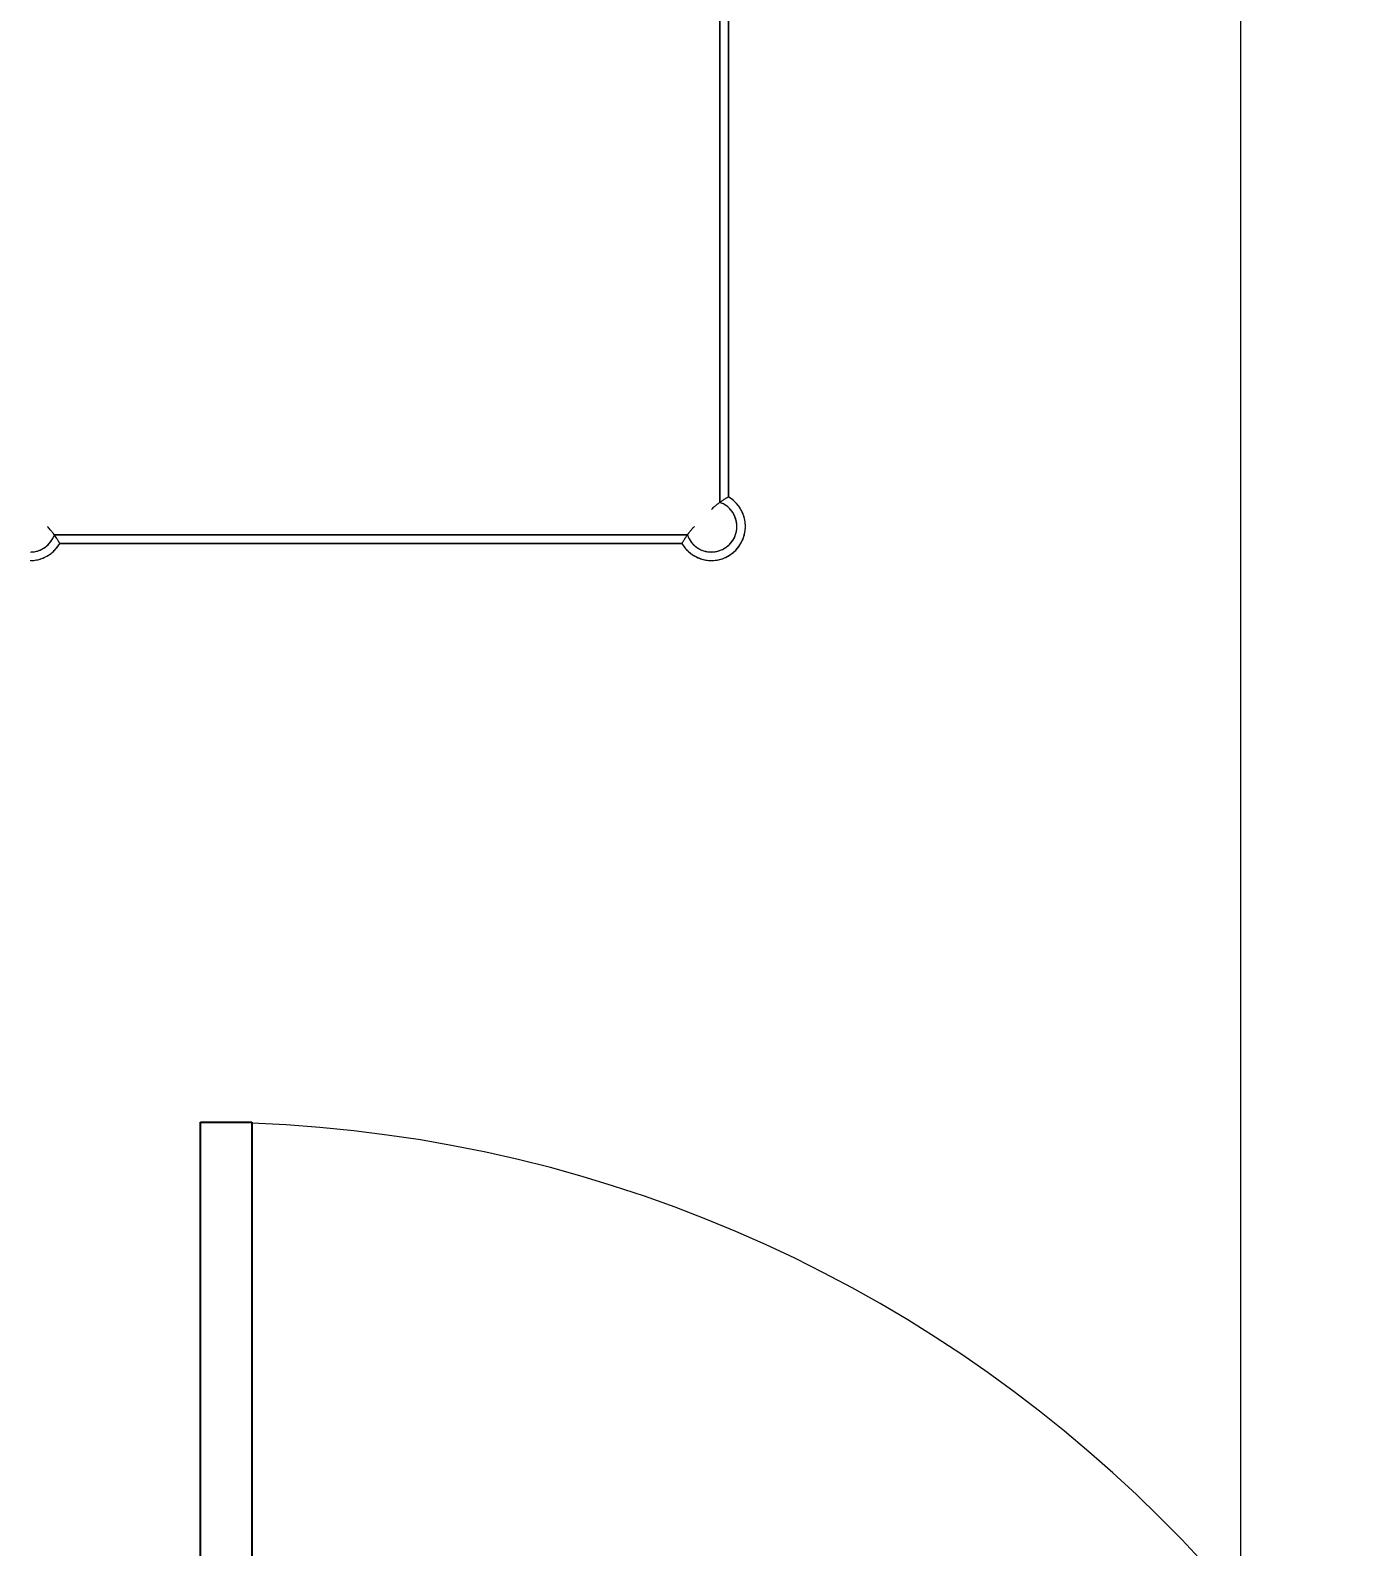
# Model space of a CAD drawing. Header units: millimetres. Extents: x -168557 to 193771, y -108373 to 197278.
# Drawn here: x 182822 to 183608, y -11419 to -10528 of the extents above; entities that cross this region are included whole.
import ezdxf

# ---------------------------------------------------------------- set-up
doc = ezdxf.new("R2010")
doc.units = ezdxf.units.MM
for name, color, linetype, lineweight in [('A-ANNO-DIMS', 211, 'Continuous', 9), ('A-ANNO-DIMS-50', 211, 'Continuous', 9), ('A-DOOR', 31, 'Continuous', 9), ('I-FURN', 30, 'Continuous', 9)]:
    doc.layers.add(name, color=color, linetype=linetype, lineweight=lineweight)
doc.styles.add('@Arial Unicode MS_1', font='ARIALUNI.TTF', dxfattribs={"height": 100})
doc.dimstyles.new('CRT_-__Metros_-_Linha_de_chamada_3_5_mm_2', dxfattribs={"dimscale": 304.8, "dimtxt": 100.584485, "dimasz": 0.328084, "dimexe": 0.164042, "dimexo": 0.0625, "dimgap": 0.082021, "dimtad": 1, "dimdec": 0, "dimlfac": 0.1, "dimdsep": 46, "dimtxsty": '@Arial Unicode MS_1', "dimblk1": 'OBLIQUE', "dimblk2": 'OBLIQUE', "dimsah": 1, "dimcen": 0.09, "dimdle": 0.164042, "dimazin": 0, "dimtfac": 1, "dimtdec": 4, "dimtix": 1, "dimtmove": 0, "dimatfit": 3, "dimfxl": 0.984252, "dimfxlon": 1, "dimtvp": 1, "dimtolj": 1, "dimtzin": 0, "dimarcsym": 2})
doc.dimstyles.new('CRT_-__Metros_-_Linha_de_chamada_3_5_mm_3', dxfattribs={"dimscale": 304.8, "dimtxt": 100.584485, "dimasz": 0.328084, "dimexe": 0.164042, "dimexo": 0.0625, "dimgap": 0.082021, "dimtad": 1, "dimlfac": 0.001, "dimrnd": 0.01, "dimzin": 0, "dimdsep": 46, "dimtxsty": '@Arial Unicode MS_1', "dimblk1": 'OBLIQUE', "dimblk2": 'OBLIQUE', "dimsah": 1, "dimcen": 0.09, "dimdle": 0.164042, "dimazin": 0, "dimtfac": 1, "dimtdec": 4, "dimtix": 1, "dimtmove": 0, "dimatfit": 3, "dimfxl": 0.984252, "dimfxlon": 1, "dimtvp": 1, "dimtolj": 1, "dimtzin": 0, "dimarcsym": 2})

# ---------------------------------------------------------------- blocks, each defined once
blk = doc.blocks.new('CRT_POR_Abrir_1 Folha_Madeira - 80 x 210 cm-3907159-TERREO')
at = {"layer": 'A-DOOR', "lineweight": 25}
for p, q in [((-400, 890), (-370, 890)), ((-400, 90), (-400, 890)), ((-370, 890), (-370, 90))]:
    blk.add_line(p, q, dxfattribs=at)
at = {"layer": 'A-DOOR'}
blk.add_line((-400, 90), (-400, 890), dxfattribs=at)
blk.add_arc((-400, 90), 800, 0, 87.84409, dxfattribs=at)
blk = doc.blocks.new('Blks_Mob_Mesa de Cabeceira Cômoda - Azul Petróleo-V18-TERREO')
at = {"layer": 'I-FURN', "color": 254}
for p, q in [((-910, 182.68), (-910, -182.68)), ((-910, -182.68), (-910, 182.68)), ((-905, 185.86), (-905, -185.86)), ((-905, -185.86), (-905, 185.86)), ((-885.86, -205), (885.86, -205)), ((885.86, -205), (-885.86, -205)), ((-882.68, -210), (882.68, -210)), ((882.68, -210), (-882.68, -210))]:
    blk.add_line(p, q, dxfattribs=at)
at = {"layer": 'I-FURN', "color": 254, "flags": 128}
for points in [[(-920, 199.56), (-919.96, 198.76), (-919.9, 197.96), (-919.8, 197.17), (-919.67, 196.38), (-919.51, 195.6), (-919.32, 194.82), (-919.09, 194.05), (-918.84, 193.29), (-918.56, 192.54), (-918.25, 191.81), (-917.9, 191.09), (-917.53, 190.38), (-917.13, 189.68), (-916.71, 189.01), (-916.25, 188.35), (-915.78, 187.71), (-915.27, 187.08), (-914.74, 186.48), (-914.19, 185.91), (-913.62, 185.35), (-913.02, 184.82), (-912.4, 184.31), (-911.76, 183.83), (-911.11, 183.37), (-910.43, 182.94), (-910, 182.68)], [(-914.99, 199.43), (-914.95, 198.83), (-914.9, 198.23), (-914.81, 197.64), (-914.71, 197.05), (-914.58, 196.46), (-914.42, 195.88), (-914.25, 195.31), (-914.05, 194.74), (-913.83, 194.18), (-913.58, 193.63), (-913.32, 193.1), (-913.03, 192.57), (-912.72, 192.05), (-912.39, 191.55), (-912.05, 191.06), (-911.68, 190.59), (-911.29, 190.13), (-910.89, 189.69), (-910.47, 189.26), (-910.03, 188.85), (-909.58, 188.46), (-909.11, 188.08), (-908.62, 187.73), (-908.13, 187.39), (-907.62, 187.08), (-907.09, 186.78), (-906.56, 186.51), (-906.01, 186.26), (-905.46, 186.03), (-905, 185.86)], [(-910, -182.68), (-910.68, -183.09), (-911.35, -183.53), (-912, -184), (-912.63, -184.49), (-913.24, -185.01), (-913.83, -185.55), (-914.4, -186.12), (-914.94, -186.7), (-915.46, -187.31), (-915.96, -187.94), (-916.43, -188.59), (-916.87, -189.25), (-917.28, -189.94), (-917.67, -190.64), (-918.03, -191.35), (-918.36, -192.08), (-918.67, -192.82), (-918.94, -193.57), (-919.18, -194.33), (-919.39, -195.11), (-919.57, -195.89), (-919.72, -196.67), (-919.84, -197.46), (-919.92, -198.26), (-919.98, -199.06), (-920, -199.86), (-919.99, -200.66), (-919.95, -201.45), (-919.87, -202.25), (-919.77, -203.04), (-919.63, -203.83), (-919.46, -204.61), (-919.26, -205.39), (-919.03, -206.15), (-918.77, -206.91), (-918.48, -207.66), (-918.16, -208.39), (-917.81, -209.11), (-917.43, -209.81), (-917.02, -210.5), (-916.59, -211.17), (-916.13, -211.83), (-915.64, -212.46), (-915.13, -213.08), (-914.6, -213.67), (-914.04, -214.25), (-913.46, -214.8), (-912.85, -215.32), (-912.23, -215.82), (-911.59, -216.3), (-910.93, -216.75), (-910.25, -217.17), (-909.55, -217.57), (-908.84, -217.94), (-908.12, -218.28), (-907.38, -218.59), (-906.63, -218.87), (-905.87, -219.12), (-905.1, -219.34), (-904.33, -219.53), (-903.54, -219.68), (-902.75, -219.81), (-901.96, -219.9), (-901.16, -219.97), (-900.36, -220), (-899.56, -220), (-898.76, -219.96), (-897.96, -219.9), (-897.17, -219.8), (-896.38, -219.67), (-895.6, -219.51), (-894.82, -219.32), (-894.05, -219.09), (-893.29, -218.84), (-892.54, -218.56), (-891.81, -218.25), (-891.09, -217.9), (-890.38, -217.53), (-889.68, -217.13), (-889.01, -216.71), (-888.35, -216.25), (-887.71, -215.78), (-887.08, -215.27), (-886.48, -214.74), (-885.91, -214.19), (-885.35, -213.62), (-884.82, -213.02), (-884.31, -212.4), (-883.83, -211.76), (-883.37, -211.11), (-882.94, -210.43), (-882.68, -210)], [(-905, -185.86), (-905.56, -186.07), (-906.11, -186.3), (-906.66, -186.56), (-907.19, -186.84), (-907.71, -187.13), (-908.22, -187.45), (-908.71, -187.79), (-909.19, -188.15), (-909.66, -188.53), (-910.11, -188.92), (-910.55, -189.33), (-910.97, -189.76), (-911.37, -190.21), (-911.75, -190.67), (-912.11, -191.15), (-912.46, -191.64), (-912.78, -192.15), (-913.08, -192.66), (-913.37, -193.19), (-913.63, -193.73), (-913.87, -194.28), (-914.09, -194.84), (-914.28, -195.41), (-914.45, -195.99), (-914.6, -196.57), (-914.73, -197.15), (-914.83, -197.74), (-914.91, -198.34), (-914.96, -198.94), (-914.99, -199.54), (-915, -200.14), (-914.98, -200.74), (-914.94, -201.33), (-914.88, -201.93), (-914.79, -202.52), (-914.67, -203.11), (-914.54, -203.7), (-914.38, -204.28), (-914.2, -204.85), (-913.99, -205.41), (-913.76, -205.97), (-913.51, -206.51), (-913.24, -207.05), (-912.95, -207.57), (-912.64, -208.08), (-912.3, -208.58), (-911.95, -209.07), (-911.58, -209.54), (-911.19, -209.99), (-910.78, -210.43), (-910.35, -210.85), (-909.91, -211.26), (-909.45, -211.65), (-908.98, -212.02), (-908.49, -212.37), (-907.99, -212.69), (-907.48, -213), (-906.95, -213.29), (-906.41, -213.56), (-905.87, -213.81), (-905.31, -214.03), (-904.74, -214.23), (-904.17, -214.41), (-903.59, -214.56), (-903.01, -214.7), (-902.42, -214.8), (-901.82, -214.89), (-901.22, -214.95), (-900.63, -214.99), (-900.03, -215), (-899.43, -214.99), (-898.83, -214.95), (-898.23, -214.9), (-897.64, -214.81), (-897.05, -214.71), (-896.46, -214.58), (-895.88, -214.42), (-895.31, -214.25), (-894.74, -214.05), (-894.18, -213.83), (-893.63, -213.58), (-893.1, -213.32), (-892.57, -213.03), (-892.05, -212.72), (-891.55, -212.39), (-891.06, -212.05), (-890.59, -211.68), (-890.13, -211.29), (-889.69, -210.89), (-889.26, -210.47), (-888.85, -210.03), (-888.46, -209.58), (-888.08, -209.11), (-887.73, -208.62), (-887.39, -208.13), (-887.08, -207.62), (-886.78, -207.09), (-886.51, -206.56), (-886.26, -206.01), (-886.03, -205.46), (-885.86, -205)]]:
    blk.add_lwpolyline(points, dxfattribs=at)
at = {"layer": 'I-FURN', "color": 254}
for centre, radius, start, end in [((-900, 200), 20, 180, 240), ((-900, 200), 15, 180.01211, 250.52878), ((-900, -200), 20, 120, 330), ((-900, -200), 15, 109.47122, 340.52878)]:
    blk.add_arc(centre, radius, start, end, dxfattribs=at)
for points, knots in [([(-905, 185.86), (-905, 185.86), (-904.95, 185.89), (-904.8, 186), (-904.64, 186.12), (-904.47, 186.24), (-904.33, 186.34), (-904.09, 186.52), (-903.74, 186.78), (-903.25, 187.15), (-902.81, 187.5), (-902.36, 187.87), (-901.73, 188.39), (-900.93, 189.1), (-900.3, 189.69), (-900, 190)], [-1, -1, -1, -1, -0.892857, -0.839286, -0.785714, -0.732143, -0.705357, -0.678571, -0.571429, -0.5, -0.428571, -0.357143, -0.285714, -0.142857, 0, 0, 0, 0]), ([(-910, 182.68), (-910, 182.68), (-909.85, 182.76), (-909.49, 182.98), (-909.2, 183.15), (-908.82, 183.37), (-908.36, 183.66), (-907.77, 184.01), (-906.98, 184.52), (-905.98, 185.18), (-905.3, 185.65), (-904.96, 185.89)], [-1, -1, -1, -1, -0.785714, -0.732143, -0.678571, -0.571429, -0.5, -0.428571, -0.285714, -0.142857, 0, 0, 0, 0]), ([(-910, -182.68), (-910, -182.68), (-909.9, -182.74), (-909.45, -183), (-908.89, -183.33), (-908.35, -183.66), (-907.85, -183.97), (-907.34, -184.29), (-906.85, -184.6), (-906.1, -185.09), (-905.46, -185.53), (-904.96, -185.89)], [0, 0, 0, 0, 0.142857, 0.285714, 0.428571, 0.5, 0.571429, 0.678571, 0.732143, 0.785714, 1, 1, 1, 1]), ([(-905, -185.86), (-905, -185.86), (-904.91, -185.92), (-904.64, -186.11), (-904.37, -186.31), (-904.04, -186.55), (-903.67, -186.83), (-903.25, -187.15), (-902.74, -187.56), (-902.24, -187.97), (-901.76, -188.37), (-901.05, -188.99), (-900.45, -189.54), (-900, -190)], [0, 0, 0, 0, 0.142857, 0.214286, 0.285714, 0.357143, 0.428571, 0.5, 0.571429, 0.678571, 0.732143, 0.785714, 1, 1, 1, 1]), ([(-885.86, -205), (-885.86, -205), (-885.89, -204.95), (-886, -204.8), (-886.12, -204.64), (-886.24, -204.47), (-886.34, -204.33), (-886.52, -204.09), (-886.78, -203.74), (-887.15, -203.25), (-887.5, -202.81), (-887.87, -202.36), (-888.39, -201.73), (-889.1, -200.93), (-889.69, -200.3), (-890, -200)], [-1, -1, -1, -1, -0.892857, -0.839286, -0.785714, -0.732143, -0.705357, -0.678571, -0.571429, -0.5, -0.428571, -0.357143, -0.285714, -0.142857, 0, 0, 0, 0]), ([(-882.68, -210), (-882.68, -210), (-882.76, -209.85), (-882.98, -209.49), (-883.15, -209.2), (-883.37, -208.82), (-883.66, -208.36), (-884.01, -207.77), (-884.52, -206.98), (-885.18, -205.98), (-885.65, -205.3), (-885.89, -204.96)], [-1, -1, -1, -1, -0.785714, -0.732143, -0.678571, -0.571429, -0.5, -0.428571, -0.285714, -0.142857, 0, 0, 0, 0])]:
    blk.add_open_spline(points, degree=3, knots=knots, dxfattribs=at)
blk = doc.blocks.new('DIMBLOCK103-TERREO')
at = {"layer": 'A-ANNO-DIMS-50'}
for p, q in [((182642.33, -11294.75), (182642.33, -11644.75)), ((182642.33, -11594.75), (182642.33, -11294.75)), ((182822.33, -11559.5), (182822.33, -11644.75)), ((182822.33, -11594.75), (182822.33, -11559.5)), ((182642.33, -11594.75), (182822.33, -11594.75))]:
    blk.add_line(p, q, dxfattribs=at)
at = {"layer": 'A-ANNO-DIMS-50', "lineweight": 18}
for p, q in [((182642.33, -11594.75), (182692.33, -11544.75)), ((182822.33, -11594.75), (182872.33, -11544.75)), ((182642.33, -11594.75), (182592.33, -11644.75)), ((182822.33, -11594.75), (182772.33, -11644.75))]:
    blk.add_line(p, q, dxfattribs=at)
at = {"layer": 'A-ANNO-DIMS-50', "color": 0, "insert": (182654.88, -11439.95), "char_height": 100, "width": 185.8733, "attachment_point": 1, "line_spacing_factor": 1.117605, "style": '@Arial Unicode MS_1'}
blk.add_mtext('18', dxfattribs=at)
blk = doc.blocks.new('_Oblique')
at = {"color": 0, "linetype": 'ByBlock', "lineweight": -2}
blk.add_line((-0.5, -0.5), (0.5, 0.5), dxfattribs=at)
blk = doc.blocks.new('DIMBLOCK186-TERREO')
at = {"layer": 'A-ANNO-DIMS-50', "lineweight": 18}
for p, q in [((183533.18, -8369.65), (183483.18, -8319.65)), ((183533.18, -8369.65), (183583.18, -8419.65)), ((183533.18, -11969.65), (183483.18, -11919.65)), ((183533.18, -11969.65), (183583.18, -12019.65))]:
    blk.add_line(p, q, dxfattribs=at)
at = {"layer": 'A-ANNO-DIMS-50'}
for p, q in [((183533.18, -11969.65), (183533.18, -8319.65)), ((183233.18, -8369.65), (183583.18, -8369.65)), ((183533.18, -8369.65), (183233.18, -8369.65)), ((183455.15, -11969.65), (183583.18, -11969.65)), ((183533.18, -11969.65), (183455.15, -11969.65))]:
    blk.add_line(p, q, dxfattribs=at)
at = {"layer": 'A-ANNO-DIMS-50', "color": 0, "insert": (183378.37, -10304.93), "char_height": 100, "width": 324.6748, "attachment_point": 1, "rotation": 90, "line_spacing_factor": 1.117605, "style": '@Arial Unicode MS_1'}
blk.add_mtext('3,60', dxfattribs=at)

msp = doc.modelspace()

# ---------------------------------------------------------------- block references
at = {"layer": 'A-DOOR'}
msp.add_blockref('CRT_POR_Abrir_1 Folha_Madeira - 80 x 210 cm-3907159-TERREO', (183322.332, -12059.651), dxfattribs=at)
at = {"layer": 'I-FURN', "color": 254, "rotation": 89.9999999999999}
msp.add_blockref('Blks_Mob_Mesa de Cabeceira Cômoda - Azul Petróleo-V18-TERREO', (183022.332, -9919.651), dxfattribs=at)

# ---------------------------------------------------------------- dimensions: what is measured, and where the dimension line sits
at = {"layer": 'A-ANNO-DIMS'}
dim = msp.add_linear_dim(base=(183533.178, -8369.651), p1=(183455.152, -11969.651), p2=(183233.178, -8369.651), angle=90, dimstyle='CRT_-__Metros_-_Linha_de_chamada_3_5_mm_3', override={"dimpost": '<>', "dimfxl": 3606.836927}, dxfattribs=at)
dim.commit()
dim.dimension.update_dxf_attribs({"geometry": 'DIMBLOCK186-TERREO', "text_midpoint": (183457.086, -10169.651)})
dim = msp.add_linear_dim(base=(182822.332, -11594.752), p1=(182642.332, -11294.752), p2=(182822.332, -11559.496), dimstyle='CRT_-__Metros_-_Linha_de_chamada_3_5_mm_2', override={"dimpost": '<>', "dimfxl": 320.139882}, dxfattribs=at)
dim.commit()
dim.dimension.update_dxf_attribs({"geometry": 'DIMBLOCK103-TERREO', "text_midpoint": (182732.332, -11518.66)})

doc.saveas('drawing.dxf')
